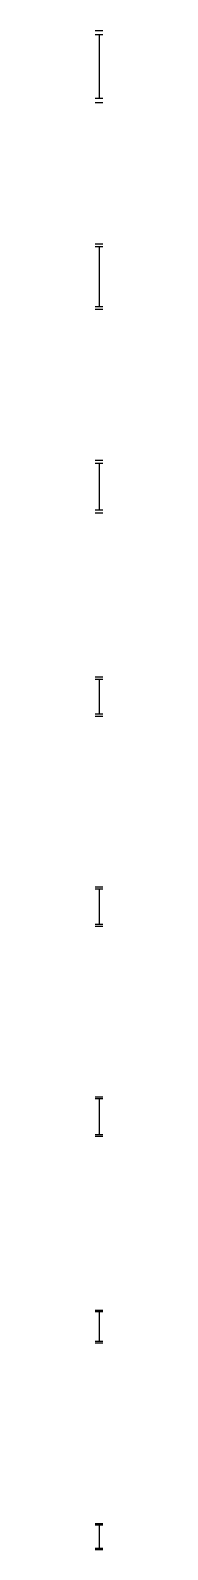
# Model space of a CAD drawing. Header units: metres. Extents: x 2940 to 3060, y -200 to 22950.
import ezdxf

# ---------------------------------------------------------------- set-up
doc = ezdxf.new("R2010")
doc.units = ezdxf.units.M
doc.layers.add('Layer', color=7, linetype='Continuous')

# ---------------------------------------------------------------- blocks, each defined once
blk = doc.blocks.new('c4e7a34b-494c-4629-8954-d307239b16fd_3')
at = {"layer": 'Layer'}
for points in [[(-60, 200), (60, 200)], [(-60, 180), (60, 180)], [(0, 180), (0, -180)], [(-60, -180), (60, -180)], [(-60, -200), (60, -200)]]:
    blk.add_lwpolyline(points, dxfattribs=at)
blk = doc.blocks.new('fa90a297-130b-4192-83e9-2781ebe6c9bd_3')
at = {"layer": 'Layer'}
for points in [[(-60, 250), (60, 250)], [(-60, 226), (60, 226)], [(0, 226), (0, -226)], [(-60, -226), (60, -226)], [(-60, -250), (60, -250)]]:
    blk.add_lwpolyline(points, dxfattribs=at)
blk = doc.blocks.new('ce6bc85b-15d2-4cc0-aa2f-c916411e0fbb_3')
at = {"layer": 'Layer'}
for points in [[(-60, 300), (60, 300)], [(-60, 276), (60, 276)], [(0, 276), (0, -276)], [(-60, -276), (60, -276)], [(-60, -300), (60, -300)]]:
    blk.add_lwpolyline(points, dxfattribs=at)
blk = doc.blocks.new('c2d8548c-9f2b-4780-bb1f-52b04af64aac_3')
at = {"layer": 'Layer'}
for points in [[(-60, 300), (60, 300)], [(-60, 270), (60, 270)], [(0, 270), (0, -270)], [(-60, -270), (60, -270)], [(-60, -300), (60, -300)]]:
    blk.add_lwpolyline(points, dxfattribs=at)
blk = doc.blocks.new('bb56c3c2-c468-4e79-8465-e370c6b7a10f_3')
at = {"layer": 'Layer'}
for points in [[(-60, 300), (60, 300)], [(-60, 266), (60, 266)], [(0, 266), (0, -266)], [(-60, -266), (60, -266)], [(-60, -300), (60, -300)]]:
    blk.add_lwpolyline(points, dxfattribs=at)
blk = doc.blocks.new('5e069a2a-c286-4eea-9005-90b9271a0313_3')
at = {"layer": 'Layer'}
for points in [[(-60, 400), (60, 400)], [(-60, 356), (60, 356)], [(0, 356), (0, -356)], [(-60, -356), (60, -356)], [(-60, -400), (60, -400)]]:
    blk.add_lwpolyline(points, dxfattribs=at)
blk = doc.blocks.new('0aad57f5-ad77-417e-9abb-8cfcb20f6255_3')
at = {"layer": 'Layer'}
for points in [[(-60, 500), (60, 500)], [(-60, 456), (60, 456)], [(0, 456), (0, -456)], [(-60, -456), (60, -456)], [(-60, -500), (60, -500)]]:
    blk.add_lwpolyline(points, dxfattribs=at)
blk = doc.blocks.new('1fa72d9a-6804-46f3-a203-e58087cb6182_3')
at = {"layer": 'Layer'}
for points in [[(-60, 550), (60, 550)], [(-60, 485), (60, 485)], [(0, 485), (0, -485)], [(-60, -485), (60, -485)], [(-60, -550), (60, -550)]]:
    blk.add_lwpolyline(points, dxfattribs=at)

msp = doc.modelspace()

# ---------------------------------------------------------------- block references
at = {"layer": 'Layer'}
for name, p in [('1fa72d9a-6804-46f3-a203-e58087cb6182_3', (3000, 22400)), ('0aad57f5-ad77-417e-9abb-8cfcb20f6255_3', (3000, 19200)), ('5e069a2a-c286-4eea-9005-90b9271a0313_3', (3000, 16000)), ('bb56c3c2-c468-4e79-8465-e370c6b7a10f_3', (3000, 12800)), ('c2d8548c-9f2b-4780-bb1f-52b04af64aac_3', (3000, 9600)), ('ce6bc85b-15d2-4cc0-aa2f-c916411e0fbb_3', (3000, 6400)), ('fa90a297-130b-4192-83e9-2781ebe6c9bd_3', (3000, 3200)), ('c4e7a34b-494c-4629-8954-d307239b16fd_3', (3000, 0))]:
    msp.add_blockref(name, p, dxfattribs=at)

doc.saveas('drawing.dxf')
